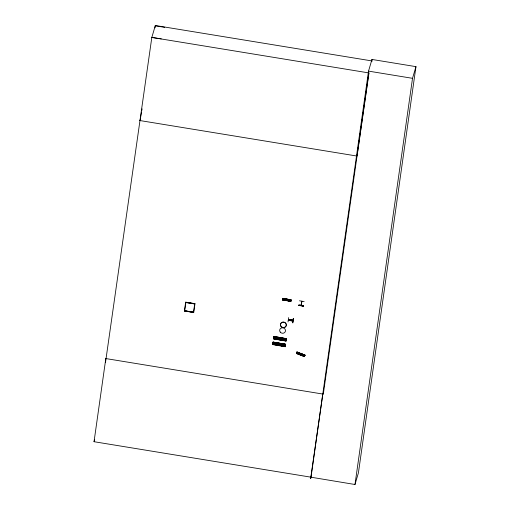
<?xml version="1.0" encoding="UTF-8"?>
<svg xmlns="http://www.w3.org/2000/svg" width="510" height="510" viewBox="0 0 510 510"><rect width="100%" height="100%" fill="white"/><g stroke="black" fill="none" stroke-linecap="round" stroke-linejoin="round"><path stroke-width="0.76" d="M272.691 344.371L285.332 346.449M273.035 342.172L272.933 342.816L285.543 345.009L285.664 344.25L273.048 342.07L272.71 344.314L285.313 346.507L285.664 344.25L273.041 342.114L285.645 344.384M286.397 339.016L286.346 339.36L273.736 337.161L273.851 336.402L286.454 338.704L273.851 336.421L273.513 338.666L286.11 340.871L273.487 338.716L286.129 340.795M273.774 336.938L286.384 339.15L273.768 336.983M290.853 301.027L282.444 299.51L282.368 299.988L290.821 301.27L282.444 299.498L290.821 301.187M282.597 298.56L290.961 300.313L282.559 298.815L282.629 298.337L291.044 299.803L290.808 301.308L282.374 299.976M285.37 346.099L272.767 343.804L272.659 344.55L285.269 346.743L285.37 346.118L272.767 343.829M285.594 344.683L273.003 342.35L285.613 344.562M273.564 338.181L286.18 340.349L273.57 338.143L273.456 338.901L286.065 341.094L286.186 340.336L273.57 338.156L273.519 338.474M286.116 340.769L286.461 338.595L286.378 339.175M105.493 362.508L151.827 37.421L155.34 25.5L372.319 60.996M293.033 320.363L288.367 319.617L293.052 320.318M272.722 344.129L285.339 346.277M272.933 342.809L285.549 344.983M273.736 337.161L286.346 339.354M286.135 340.667L273.526 338.43M304.158 301.569L299.498 300.792M322.798 394.051L310.635 478.641L311.062 477.194L94.038 441.711L105.825 358.498L106.335 358.581M155.002 27.852L155.34 25.5M184.403 310.947L185.659 302.188L194.986 303.718L193.73 312.471L184.403 310.947L193.73 312.471M184.697 310.749L185.889 302.475L194.692 303.915L193.507 312.19L184.697 310.749L193.507 312.19M310.992 477.303L368.526 71.126L371.962 59.447L415.962 66.644L358.428 472.821L354.986 484.5L311.023 477.207M371.739 61.021L371.962 59.447M354.986 484.5L412.52 78.323L415.962 66.644M368.991 72.943L357.032 156.066L139.542 120.494M288.685 317.596L288.022 321.918M290.847 320.439L290.534 319.987M292.657 322.817L293.339 318.399L292.912 322.849M274.794 338.889L275.126 336.728M273.991 344.537L274.323 342.382M282.406 299.848L282.629 298.407M282.636 298.879L282.495 299.306M283.26 299.995L283.477 298.554M288.01 299.3L287.787 300.741M288.545 300.874L288.768 299.434M289.399 301.021L289.61 299.619M289.967 301.123L290.177 299.721M284.382 344.065L284.051 346.226M298.745 305.337C298.56 304.642 303.896 305.331 303.393 306.191L298.745 305.337L303.405 306.159M301.021 305.452L301.735 301.244M301.894 301.276L301.302 305.292M288.258 320.318L292.918 321.102M292.944 320.943L288.29 320.121L292.95 320.905M282.553 298.834L282.629 298.35L291.038 299.874L282.597 298.535M290.783 301.455L290.853 300.97M290.968 300.294L291.038 299.81M140.052 120.577L141.557 111.977M141.831 110.415L142.099 108.847M94.038 441.711L94.694 439.499M185.659 302.188L194.986 303.718M185.889 302.475L194.692 303.915M287.143 299.191L286.932 300.594M280.634 337.626L280.302 339.781M279.831 343.275L279.499 345.436M281.915 337.849L281.577 340.004M281.112 343.498L280.78 345.659M283.05 338.041L282.719 340.202M282.247 343.695L281.915 345.85M284.331 338.264L284 340.425M283.528 343.918L283.197 346.073M285.186 338.411L284.854 340.572M300.728 355.017L301.276 353.71M301.537 355.336L302.079 354.029M302.239 355.655L302.806 354.265M303.048 355.974L303.616 354.584M303.597 356.146L304.138 354.839M304.457 356.362L296.584 353.041L304.527 356.19L304.342 356.643L296.387 353.519L297.043 351.964L304.98 355.113L304.795 355.559L296.826 352.448L297.037 351.97M296.954 352.174L304.986 355.1L304.846 355.432L296.845 352.435M304.336 356.656L304.961 355.119M296.399 353.5L296.584 353.054M296.897 352.474L296.661 352.863M297.26 353.685L297.815 352.34M296.935 352.225L304.897 355.317M304.419 356.445L296.476 353.303M304.527 356.184L296.463 353.341M155.238 25.838L164.685 27.323M161.275 38.907L151.827 37.421L368.813 72.917L323.308 394.134L105.819 358.562M368.526 71.126L412.52 78.323M288.399 319.375L293.059 320.184M282.578 298.701L290.993 300.154M282.412 299.695L290.827 301.155M296.979 352.085L304.91 355.285M296.552 353.105L304.515 356.216M290.458 320.471L290.419 320.063L290.464 320.427M287.124 299.886C287.704 301.11 288.048 298.93 287.124 299.886M273.8 336.721L286.41 338.94L273.8 336.721M298.784 305.12L303.463 305.86L298.79 305.108M301.085 354.373C301.378 355.674 302.207 353.634 301.085 354.373M281.055 326.445A2.945 2.716 16.4 0 0 286.084 326.03A2.945 2.716 16.4 0 0 283.018 322.078A2.945 2.716 16.4 0 0 281.08 326.374A2.945 2.716 16.4 0 0 286.104 325.96A2.945 2.716 16.4 0 0 282.999 322.154A2.945 2.716 16.4 0 0 281.055 326.445M280.251 332.106A2.945 2.716 16.4 0 0 285.281 331.691A2.945 2.716 16.4 0 0 282.196 327.809A2.945 2.716 16.4 0 0 280.251 332.106"/></g></svg>
